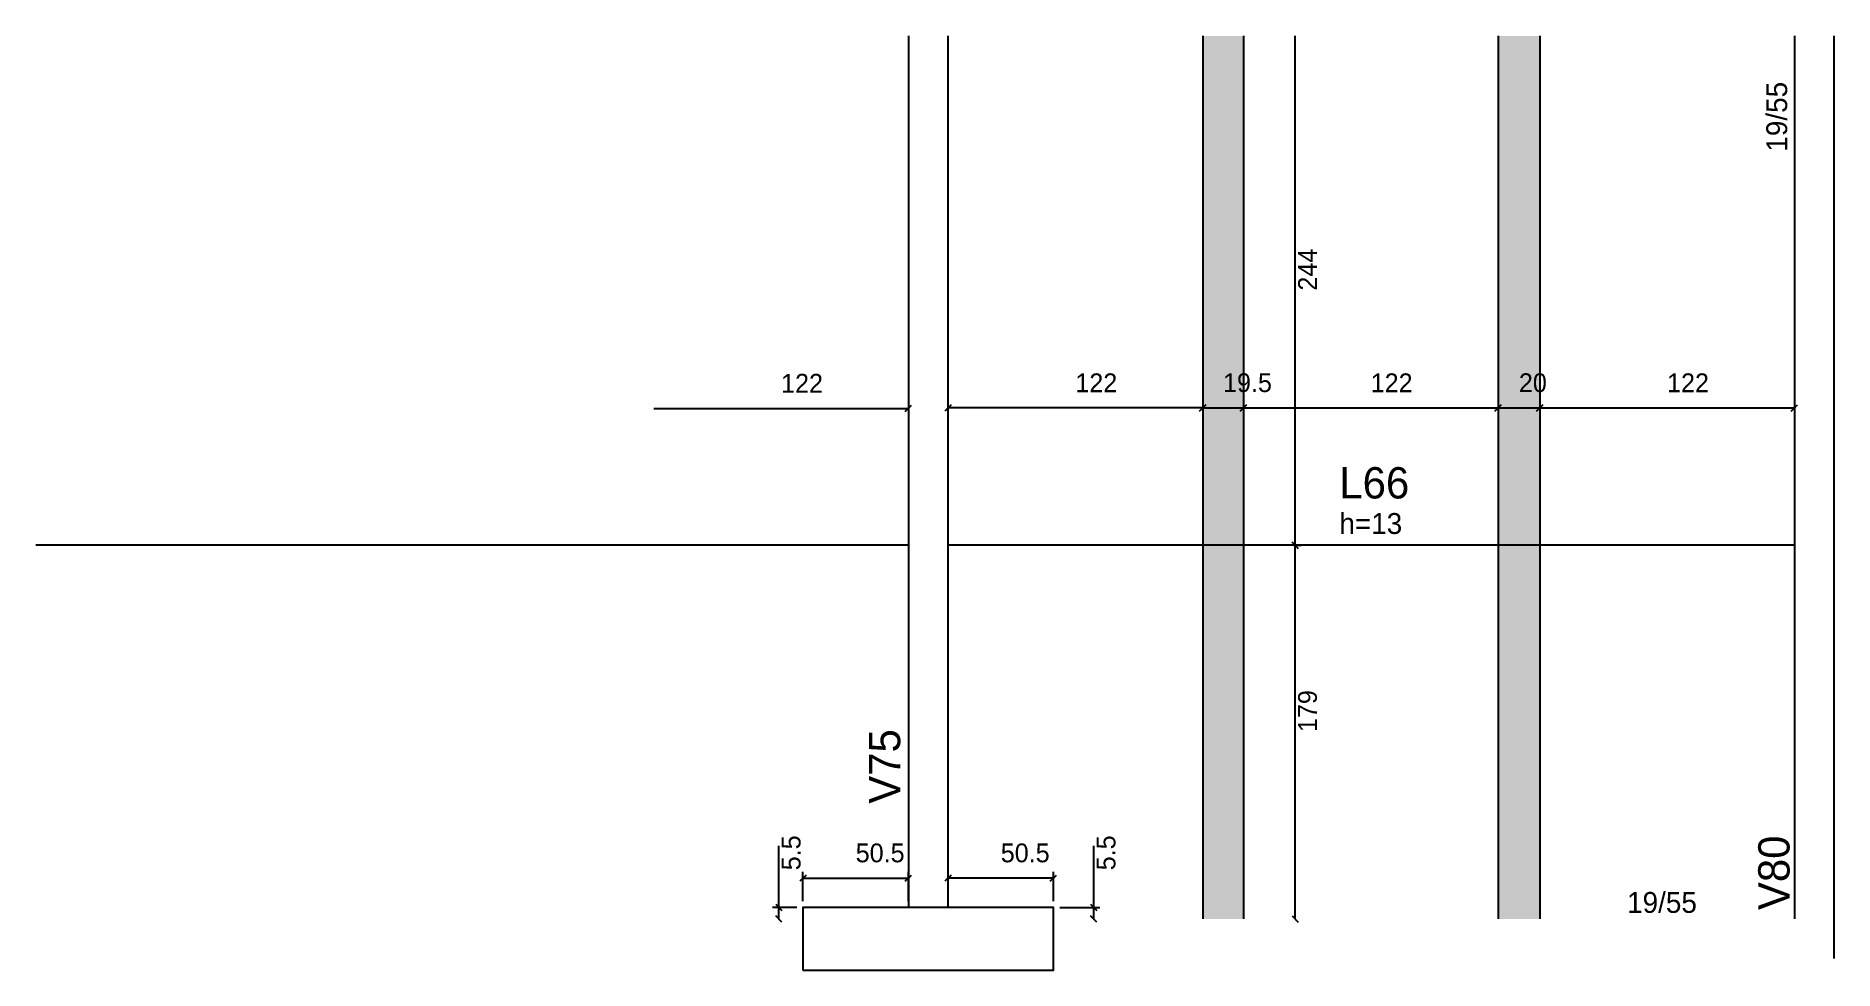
# Model space of a CAD drawing. Header units: metres. Extents: x 6449 to 7311, y 2673 to 3120.
import ezdxf

# ---------------------------------------------------------------- set-up
doc = ezdxf.new("R2010")
doc.units = ezdxf.units.M
for name, color, linetype in [('3', 7, 'Continuous'), ('4', 7, 'Continuous'), ('7', 7, 'Continuous'), ('Hachura', 7, 'Continuous'), ('Painéis', 7, 'Continuous')]:
    doc.layers.add(name, color=color, linetype=linetype)

msp = doc.modelspace()

# ---------------------------------------------------------------- hatches: boundary and pattern name
at = {"layer": 'Hachura'}
h = msp.add_hatch(color=7, dxfattribs=at)
h.dxf.hatch_style = 1
h.paths.add_polyline_path([(7008.16, 2697.17), (7027.66, 2697.17), (7027.66, 3120.17), (7008.16, 3120.17), (7008.16, 2697.17)])
h = msp.add_hatch(color=7, dxfattribs=at)
h.dxf.hatch_style = 1
h.paths.add_polyline_path([(7149.66, 2697.17), (7169.66, 2697.17), (7169.66, 3120.17), (7149.66, 3120.17), (7149.66, 2697.17)])

# ---------------------------------------------------------------- linework, layer by layer
at = {"layer": '3', "color": 3, "lineweight": 25}
for points in [[(6867.16, 3120.17), (6867.16, 2702.67)], [(6886.16, 2702.67), (6886.16, 3120.17)], [(7291.66, 3120.17), (7291.66, 2697.17)], [(7291.66, 3120.17), (7291.66, 2758.17)], [(7310.66, 2678.17), (7310.66, 3120.17)]]:
    msp.add_lwpolyline(points, dxfattribs=at)
at = {"layer": '7', "color": 7, "lineweight": 25}
msp.add_lwpolyline([(6816.66, 2672.67), (6936.66, 2672.67), (6936.66, 2702.67), (6816.66, 2702.67), (6816.66, 2672.67)], dxfattribs=at)
at = {"layer": 'Painéis', "color": 200, "lineweight": 25}
for p, q in [((7008.16, 3120.17), (7008.16, 2697.17)), ((7027.66, 3120.17), (7027.66, 2697.17)), ((7149.66, 3120.17), (7149.66, 2697.17)), ((7169.66, 3120.17), (7169.66, 2697.17)), ((6867.16, 2876.17), (6449.16, 2876.17)), ((7291.66, 2876.17), (6886.16, 2876.17))]:
    msp.add_line(p, q, dxfattribs=at)
at = {"layer": 'Painéis', "color": 4, "lineweight": 25}
for p, q in [((7052.47, 2876.17), (7052.47, 3120.17)), ((6745.16, 2941.72), (6867.16, 2941.72)), ((7008.16, 2941.95), (6886.16, 2941.95)), ((7008.16, 2941.95), (7027.66, 2941.95)), ((7027.66, 2941.95), (7149.66, 2941.95)), ((7149.66, 2941.95), (7169.66, 2941.95)), ((7169.66, 2941.95), (7291.66, 2941.95)), ((7052.47, 2697.17), (7052.47, 2876.17)), ((7052.53, 2876.17), (7055.47, 2876.17)), ((6805.08, 2702.67), (6805.08, 2732.23)), ((6955.94, 2702.67), (6955.94, 2732.23)), ((6816.66, 2705.67), (6816.66, 2719.69)), ((6816.66, 2716.69), (6867.16, 2716.69)), ((6867.16, 2705.67), (6867.16, 2719.69)), ((6886.16, 2705.67), (6886.16, 2719.69)), ((6936.66, 2716.69), (6886.16, 2716.69)), ((6936.66, 2705.67), (6936.66, 2719.69)), ((6813.66, 2702.67), (6802.08, 2702.67)), ((6805.08, 2697.17), (6805.08, 2702.67)), ((6939.66, 2702.67), (6958.94, 2702.67)), ((6955.94, 2697.17), (6955.94, 2702.67))]:
    msp.add_line(p, q, dxfattribs=at)
at = {"layer": 'Painéis', "color": 0, "lineweight": 25}
for p, q in [((6865.66, 2940.22), (6868.66, 2943.22)), ((6887.66, 2943.45), (6884.66, 2940.45)), ((7009.66, 2943.45), (7006.66, 2940.45)), ((7006.66, 2940.45), (7009.66, 2943.45)), ((7029.16, 2943.45), (7026.16, 2940.45)), ((7026.16, 2940.45), (7029.16, 2943.45)), ((7148.16, 2940.45), (7151.16, 2943.45)), ((7151.16, 2943.45), (7148.16, 2940.45)), ((7168.16, 2940.45), (7171.16, 2943.45)), ((7171.16, 2943.45), (7168.16, 2940.45)), ((7290.16, 2940.45), (7293.16, 2943.45)), ((7053.97, 2874.67), (7050.97, 2877.67)), ((7050.97, 2877.67), (7053.97, 2874.67)), ((6818.16, 2718.19), (6815.16, 2715.19)), ((6865.66, 2715.19), (6868.66, 2718.19)), ((6887.66, 2718.19), (6884.66, 2715.19)), ((6935.16, 2715.19), (6938.16, 2718.19)), ((6803.58, 2704.17), (6806.58, 2701.17)), ((6806.58, 2695.67), (6803.58, 2698.67)), ((6954.44, 2704.17), (6957.44, 2701.17)), ((6957.44, 2695.67), (6954.44, 2698.67)), ((7050.97, 2698.67), (7053.97, 2695.67))]:
    msp.add_line(p, q, dxfattribs=at)

# ---------------------------------------------------------------- texts
at = {"layer": '3', "color": 3, "lineweight": 25}
msp.add_text('19/55', height=10, rotation=90, dxfattribs=at).set_placement((7288.2, 3064.73))
for s, p in [('h=13', (7073.64, 2881.59)), ('19/55', (7211.49, 2700.06))]:
    msp.add_text(s, height=10, dxfattribs=at).set_placement(p)
at = {"layer": '4', "color": 4, "lineweight": 25}
msp.add_text('L66', height=15, dxfattribs=at).set_placement((7073.64, 2898.59))
for s, p in [('V75', (6863.24, 2752.35)), ('V80', (7289.34, 2701.4))]:
    msp.add_text(s, height=15, rotation=90, dxfattribs=at).set_placement(p)
at = {"layer": 'Painéis', "color": 240, "lineweight": 25}
for s, p in [('244', (7062.9, 2998.17)), ('179', (7062.88, 2786.67)), ('5.5', (6815.48, 2720.45)), ('5.5', (6966.34, 2720.45))]:
    msp.add_text(s, height=9, rotation=90, dxfattribs=at).set_placement(p)
for s, p in [('122', (6806.16, 2949.28)), ('122', (6947.16, 2949.5)), ('19.5', (7017.91, 2949.57)), ('122', (7088.66, 2949.5)), ('20', (7159.66, 2949.54)), ('122', (7230.66, 2949.5)), ('50.5', (6841.91, 2724.29)), ('50.5', (6911.41, 2724.29))]:
    msp.add_text(s, height=9, dxfattribs=at).set_placement(p)

doc.saveas('drawing.dxf')
